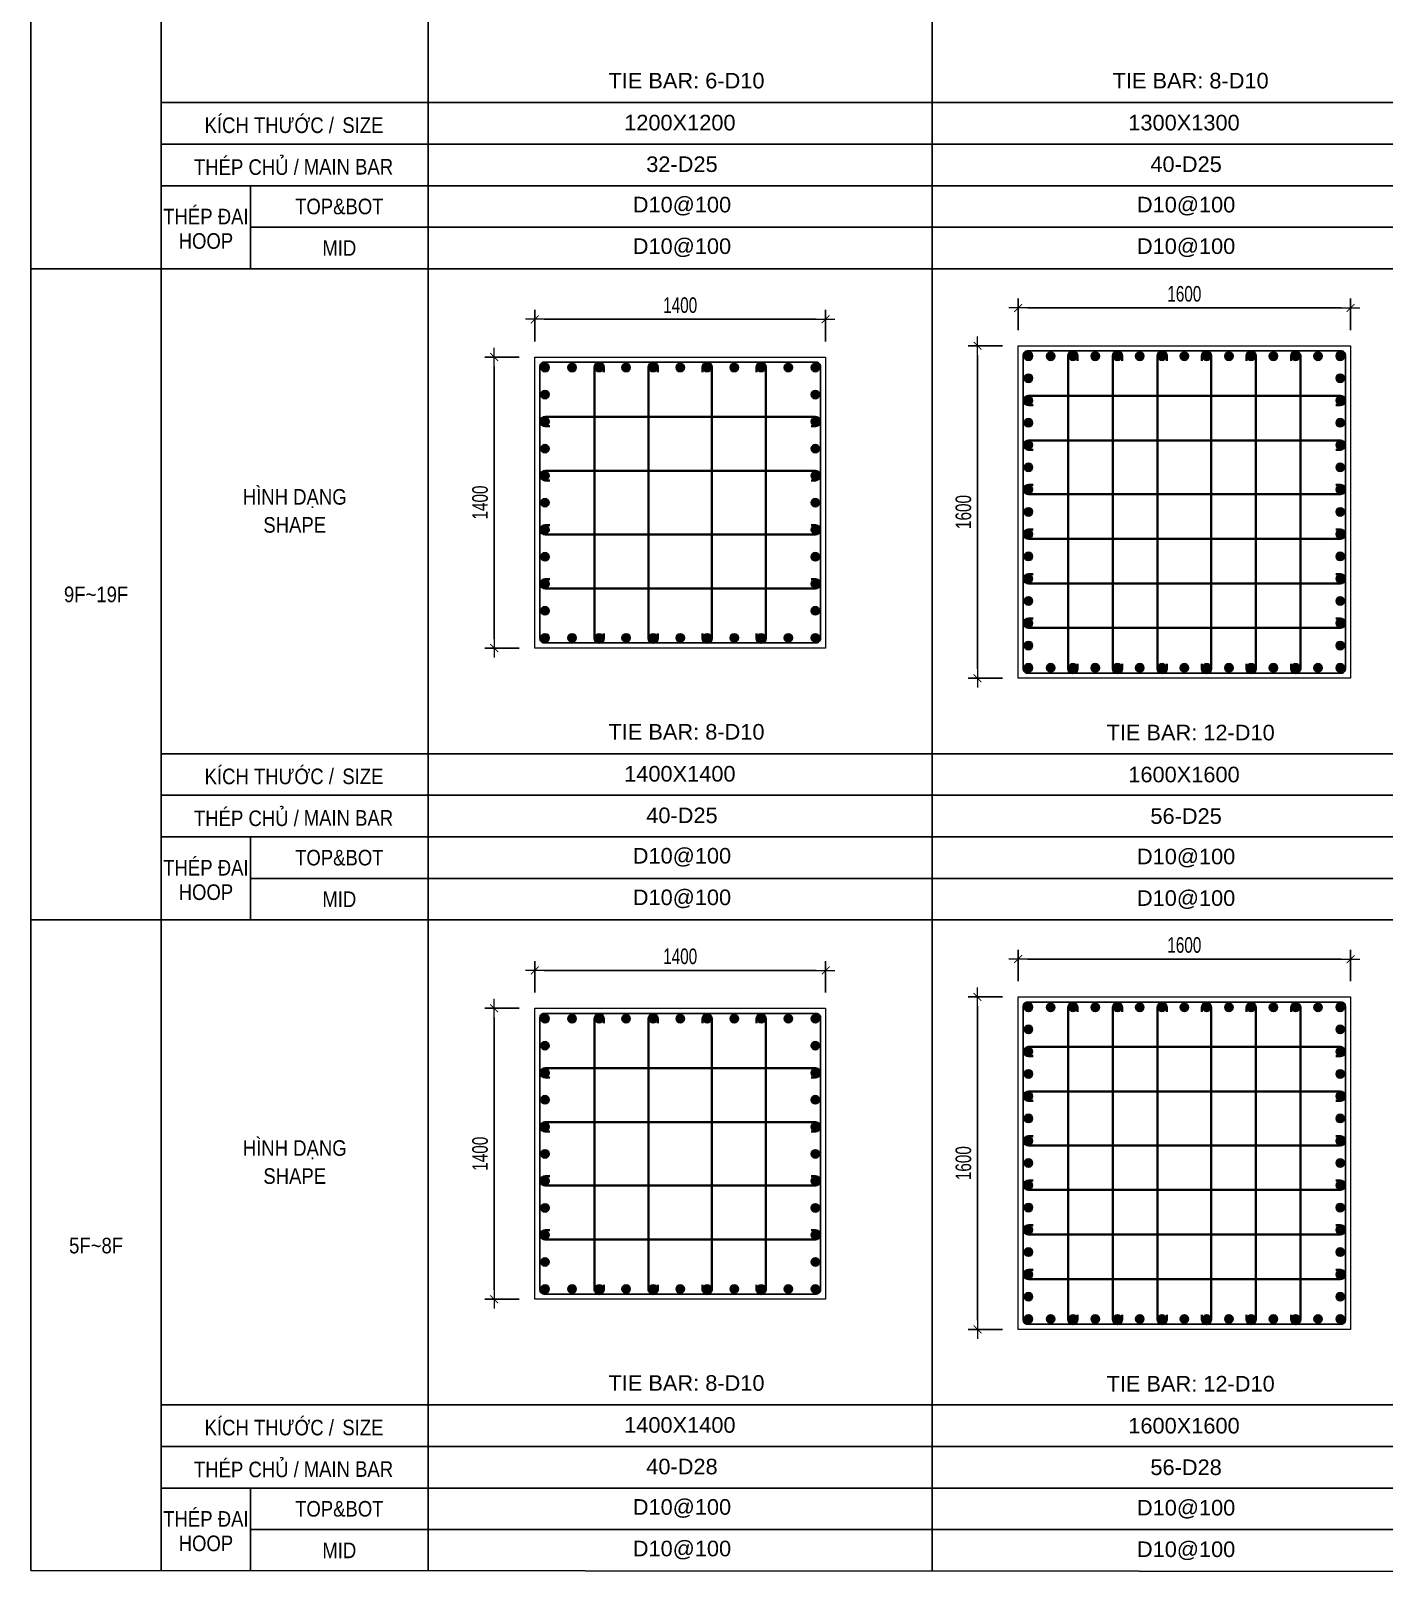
# Model space of a CAD drawing. Header units: millimetres. Extents: x 49323 to 406889, y -6102 to 181761.
# Drawn here: x 303919 to 310432, y 86291 to 93711 of the extents above; entities that cross this region are included whole.
import ezdxf
from ezdxf.enums import TextEntityAlignment as Align

# ---------------------------------------------------------------- set-up
doc = ezdxf.new("R2010")
doc.units = ezdxf.units.MM
doc.linetypes.add('CENTER2', pattern=[1.125, 0.75, -0.125, 0.125, -0.125])
doc.layers.get('Defpoints').update_dxf_attribs({"color": 151, "lineweight": 9})
for name, color, linetype in [('2', 2, 'Continuous'), ('A-ANNO-LEAD', 4, 'Continuous'), ('CEN', 1, 'CENTER2'), ('STL', 3, 'Continuous'), ('TIT1', 3, 'Continuous')]:
    doc.layers.add(name, color=color, linetype=linetype)
for name, color, linetype, lineweight in [('NDC_S_CONTINUOUS', 3, 'Continuous', 20), ('NDC_S_DIM', 1, 'Continuous', 15), ('NDC_S_STIRRUP', 4, 'Continuous', 40), ('NDC_S_VN TEXT', 7, 'Continuous', 20)]:
    doc.layers.add(name, color=color, linetype=linetype, lineweight=lineweight)
doc.styles.add('NDC_ARIAL', font='arial.ttf', dxfattribs={"width": 0.85})
doc.styles.add('NDC_DIM', font='', dxfattribs={"width": 0.75})
doc.styles.get('NDC_DIM').set_extended_font_data('Dotum')
doc.dimstyles.new('NDC_dim_30', dxfattribs={"dimscale": 30, "dimtxt": 2.5, "dimasz": 1.5, "dimexe": 1.5, "dimexo": 2.5, "dimgap": 1, "dimtad": 1, "dimdec": 0, "dimzin": 0, "dimdsep": 46, "dimtxsty": 'NDC_DIM', "dimblk": 'DIMMARK', "dimcen": 0.09, "dimdle": 1.2, "dimclrd": 1, "dimclre": 1, "dimclrt": 3, "dimadec": 0, "dimazin": 0, "dimtfac": 1, "dimtdec": 0, "dimtix": 1, "dimtofl": 0, "dimtmove": 0, "dimatfit": 3, "dimfxl": 8, "dimfxlon": 1, "dimtolj": 1, "dimtzin": 0, "dimarcsym": 0})

# ---------------------------------------------------------------- blocks, each defined once
blk = doc.blocks.new('DIMMARK')
at = {"layer": 'NDC_S_DIM', "color": 1}
blk.add_line((-1.5, 0), (1, 0), dxfattribs=at)
at = {"layer": 'NDC_S_DIM', "color": 2, "const_width": 0.1}
blk.add_lwpolyline([(-0.42, -0.42), (0.42, 0.42)], dxfattribs=at)
blk = doc.blocks.new('*D696')
at = {"layer": 'Defpoints', "color": 0, "ltscale": 40, "transparency": 16777216}
for p in [(307744, 89190.9), (306344, 89009.3), (307744, 89009.3)]:
    blk.add_point(p, dxfattribs=at)
at = {"layer": 'NDC_S_DIM', "color": 1, "lineweight": -2, "ltscale": 40, "transparency": 16777216}
for p, q in [((306344, 89084.3), (306344, 89235.9)), ((306389, 89190.9), (307699, 89190.9)), ((307744, 89084.3), (307744, 89235.9))]:
    blk.add_line(p, q, dxfattribs=at)
at = {"layer": 'NDC_S_DIM', "color": 1, "lineweight": -2, "ltscale": 40, "transparency": 16777216, "xscale": 45, "yscale": 45, "zscale": 45, "rotation": 180}
blk.add_blockref('DIMMARK', (306344, 89190.9), dxfattribs=at)
at = {"layer": 'NDC_S_DIM', "color": 1, "lineweight": -2, "ltscale": 40, "transparency": 16777216, "xscale": 45, "yscale": 45, "zscale": 45}
blk.add_blockref('DIMMARK', (307744, 89190.9), dxfattribs=at)
at = {"layer": 'NDC_S_DIM', "color": 3, "ltscale": 40, "transparency": 16777216, "insert": (307044, 89258.5), "char_height": 75, "attachment_point": 5, "style": 'NDC_DIM'}
blk.add_mtext('\\A1;1400', dxfattribs=at)
blk = doc.blocks.new('*D697')
at = {"layer": 'Defpoints', "color": 0, "ltscale": 40, "transparency": 16777216}
for p in [(306344, 89009.3), (306148.6, 87609.3), (306344, 87609.3)]:
    blk.add_point(p, dxfattribs=at)
at = {"layer": 'NDC_S_DIM', "color": 1, "lineweight": -2, "ltscale": 40, "transparency": 16777216}
for p, q in [((306269, 89009.3), (306103.6, 89009.3)), ((306148.6, 88964.3), (306148.6, 87654.3)), ((306269, 87609.3), (306103.6, 87609.3))]:
    blk.add_line(p, q, dxfattribs=at)
at = {"layer": 'NDC_S_DIM', "color": 1, "lineweight": -2, "ltscale": 40, "transparency": 16777216, "xscale": 45, "yscale": 45, "zscale": 45}
for p, rotation in [((306148.6, 89009.3), 90), ((306148.6, 87609.3), 270)]:
    blk.add_blockref('DIMMARK', p, dxfattribs=dict(at, rotation=rotation))
at = {"layer": 'NDC_S_DIM', "color": 3, "ltscale": 40, "transparency": 16777216, "insert": (306081.1, 88309.3), "char_height": 75, "attachment_point": 5, "rotation": 90, "style": 'NDC_DIM'}
blk.add_mtext('\\A1;1400', dxfattribs=at)
blk = doc.blocks.new('8')
at = {"layer": '2'}
blk.add_hatch(color=256, dxfattribs=at).paths.add_polyline_path([(20, 0, 0.386127), (1.9, 19.9), (-1.9, 19.9, 0.386127), (-20, 0, 1)])
blk.add_circle((0, 0), 20, dxfattribs=at)
blk = doc.blocks.new('5')
at = {"layer": 'CEN', "rotation": 180}
blk.add_blockref('8', (0, 0), dxfattribs=at)
blk = doc.blocks.new('*U692')
at = {"layer": 'STL', "xscale": -1, "rotation": 270}
blk.add_blockref('5', (0, 0), dxfattribs=at)
blk = doc.blocks.new('*U693')
at = {"layer": 'NDC_S_DIM', "color": 0, "linetype": 'ByBlock', "lineweight": -2, "transparency": 16777216}
for p in [(306343.8, 79984.3), (306473.8, 79984.3), (306603.8, 79984.3), (306733.9, 79984.3), (306863.9, 79984.3), (306994, 79984.3), (307124, 79984.3), (307254.1, 79984.3), (307384.1, 79984.3), (307514.2, 79984.3), (307644.2, 79984.3)]:
    blk.add_blockref('*U692', p, dxfattribs=at)
blk = doc.blocks.new('*U694')
at = {"layer": 'STL', "xscale": -1, "rotation": 270}
blk.add_blockref('5', (0, 0), dxfattribs=at)
blk = doc.blocks.new('*U695')
at = {"layer": 'NDC_S_DIM', "color": 0, "linetype": 'ByBlock', "lineweight": -2, "transparency": 16777216}
for p in [(306343.8, 79984.3), (306473.8, 79984.3), (306603.8, 79984.3), (306733.9, 79984.3), (306863.9, 79984.3), (306994, 79984.3), (307124, 79984.3), (307254.1, 79984.3), (307384.1, 79984.3), (307514.2, 79984.3), (307644.2, 79984.3)]:
    blk.add_blockref('*U694', p, dxfattribs=at)
blk = doc.blocks.new('*U688')
at = {"layer": 'STL', "xscale": -1, "rotation": 270}
blk.add_blockref('5', (0, 0), dxfattribs=at)
blk = doc.blocks.new('*U689')
at = {"layer": 'NDC_S_DIM', "color": 0, "linetype": 'ByBlock', "lineweight": -2, "transparency": 16777216}
for p in [(306343.8, 79984.3), (306473.8, 79984.3), (306603.8, 79984.3), (306733.9, 79984.3), (306863.9, 79984.3), (306994, 79984.3), (307124, 79984.3), (307254.1, 79984.3), (307384.1, 79984.3), (307514.2, 79984.3), (307644.2, 79984.3)]:
    blk.add_blockref('*U688', p, dxfattribs=at)
blk = doc.blocks.new('*U690')
at = {"layer": 'STL', "xscale": -1, "rotation": 270}
blk.add_blockref('5', (0, 0), dxfattribs=at)
blk = doc.blocks.new('*U691')
at = {"layer": 'NDC_S_DIM', "color": 0, "linetype": 'ByBlock', "lineweight": -2, "transparency": 16777216}
for p in [(306343.8, 79984.3), (306473.8, 79984.3), (306603.8, 79984.3), (306733.9, 79984.3), (306863.9, 79984.3), (306994, 79984.3), (307124, 79984.3), (307254.1, 79984.3), (307384.1, 79984.3), (307514.2, 79984.3), (307644.2, 79984.3)]:
    blk.add_blockref('*U690', p, dxfattribs=at)
blk = doc.blocks.new('*D706')
at = {"layer": 'Defpoints', "color": 0, "ltscale": 40, "transparency": 16777216}
for p in [(307744, 92323.6), (306344, 92142), (307744, 92142)]:
    blk.add_point(p, dxfattribs=at)
at = {"layer": 'NDC_S_DIM', "color": 1, "lineweight": -2, "ltscale": 40, "transparency": 16777216}
for p, q in [((306344, 92217), (306344, 92368.6)), ((306389, 92323.6), (307699, 92323.6)), ((307744, 92217), (307744, 92368.6))]:
    blk.add_line(p, q, dxfattribs=at)
at = {"layer": 'NDC_S_DIM', "color": 1, "lineweight": -2, "ltscale": 40, "transparency": 16777216, "xscale": 45, "yscale": 45, "zscale": 45, "rotation": 180}
blk.add_blockref('DIMMARK', (306344, 92323.6), dxfattribs=at)
at = {"layer": 'NDC_S_DIM', "color": 1, "lineweight": -2, "ltscale": 40, "transparency": 16777216, "xscale": 45, "yscale": 45, "zscale": 45}
blk.add_blockref('DIMMARK', (307744, 92323.6), dxfattribs=at)
at = {"layer": 'NDC_S_DIM', "color": 3, "ltscale": 40, "transparency": 16777216, "insert": (307044, 92391.2), "char_height": 75, "attachment_point": 5, "style": 'NDC_DIM'}
blk.add_mtext('\\A1;1400', dxfattribs=at)
blk = doc.blocks.new('*D707')
at = {"layer": 'Defpoints', "color": 0, "ltscale": 40, "transparency": 16777216}
for p in [(306344, 92142), (306148.6, 90742), (306344, 90742)]:
    blk.add_point(p, dxfattribs=at)
at = {"layer": 'NDC_S_DIM', "color": 1, "lineweight": -2, "ltscale": 40, "transparency": 16777216}
for p, q in [((306269, 92142), (306103.6, 92142)), ((306148.6, 92097), (306148.6, 90787)), ((306269, 90742), (306103.6, 90742))]:
    blk.add_line(p, q, dxfattribs=at)
at = {"layer": 'NDC_S_DIM', "color": 1, "lineweight": -2, "ltscale": 40, "transparency": 16777216, "xscale": 45, "yscale": 45, "zscale": 45}
for p, rotation in [((306148.6, 92142), 90), ((306148.6, 90742), 270)]:
    blk.add_blockref('DIMMARK', p, dxfattribs=dict(at, rotation=rotation))
at = {"layer": 'NDC_S_DIM', "color": 3, "ltscale": 40, "transparency": 16777216, "insert": (306081.1, 91442), "char_height": 75, "attachment_point": 5, "rotation": 90, "style": 'NDC_DIM'}
blk.add_mtext('\\A1;1400', dxfattribs=at)
blk = doc.blocks.new('*U702')
at = {"layer": 'STL', "xscale": -1, "rotation": 270}
blk.add_blockref('5', (0, 0), dxfattribs=at)
blk = doc.blocks.new('*U703')
at = {"layer": 'NDC_S_DIM', "color": 0, "linetype": 'ByBlock', "lineweight": -2, "transparency": 16777216}
for p in [(306343.8, 79984.3), (306473.8, 79984.3), (306603.8, 79984.3), (306733.9, 79984.3), (306863.9, 79984.3), (306994, 79984.3), (307124, 79984.3), (307254.1, 79984.3), (307384.1, 79984.3), (307514.2, 79984.3), (307644.2, 79984.3)]:
    blk.add_blockref('*U702', p, dxfattribs=at)
blk = doc.blocks.new('*U704')
at = {"layer": 'STL', "xscale": -1, "rotation": 270}
blk.add_blockref('5', (0, 0), dxfattribs=at)
blk = doc.blocks.new('*U705')
at = {"layer": 'NDC_S_DIM', "color": 0, "linetype": 'ByBlock', "lineweight": -2, "transparency": 16777216}
for p in [(306343.8, 79984.3), (306473.8, 79984.3), (306603.8, 79984.3), (306733.9, 79984.3), (306863.9, 79984.3), (306994, 79984.3), (307124, 79984.3), (307254.1, 79984.3), (307384.1, 79984.3), (307514.2, 79984.3), (307644.2, 79984.3)]:
    blk.add_blockref('*U704', p, dxfattribs=at)
blk = doc.blocks.new('*U698')
at = {"layer": 'STL', "xscale": -1, "rotation": 270}
blk.add_blockref('5', (0, 0), dxfattribs=at)
blk = doc.blocks.new('*U699')
at = {"layer": 'NDC_S_DIM', "color": 0, "linetype": 'ByBlock', "lineweight": -2, "transparency": 16777216}
for p in [(306343.8, 79984.3), (306473.8, 79984.3), (306603.8, 79984.3), (306733.9, 79984.3), (306863.9, 79984.3), (306994, 79984.3), (307124, 79984.3), (307254.1, 79984.3), (307384.1, 79984.3), (307514.2, 79984.3), (307644.2, 79984.3)]:
    blk.add_blockref('*U698', p, dxfattribs=at)
blk = doc.blocks.new('*U700')
at = {"layer": 'STL', "xscale": -1, "rotation": 270}
blk.add_blockref('5', (0, 0), dxfattribs=at)
blk = doc.blocks.new('*U701')
at = {"layer": 'NDC_S_DIM', "color": 0, "linetype": 'ByBlock', "lineweight": -2, "transparency": 16777216}
for p in [(306343.8, 79984.3), (306473.8, 79984.3), (306603.8, 79984.3), (306733.9, 79984.3), (306863.9, 79984.3), (306994, 79984.3), (307124, 79984.3), (307254.1, 79984.3), (307384.1, 79984.3), (307514.2, 79984.3), (307644.2, 79984.3)]:
    blk.add_blockref('*U700', p, dxfattribs=at)
blk = doc.blocks.new('*D784')
at = {"layer": 'Defpoints', "color": 0, "ltscale": 40, "transparency": 16777216}
for p in [(310270.1, 89245.3), (308670.1, 89063.7), (310270.1, 89063.7)]:
    blk.add_point(p, dxfattribs=at)
at = {"layer": 'NDC_S_DIM', "color": 1, "lineweight": -2, "ltscale": 40, "transparency": 16777216}
for p, q in [((308670.1, 89138.7), (308670.1, 89290.3)), ((310270.1, 89138.7), (310270.1, 89290.3)), ((308715.1, 89245.3), (310225.1, 89245.3))]:
    blk.add_line(p, q, dxfattribs=at)
at = {"layer": 'NDC_S_DIM', "color": 1, "lineweight": -2, "ltscale": 40, "transparency": 16777216, "xscale": 45, "yscale": 45, "zscale": 45, "rotation": 180}
blk.add_blockref('DIMMARK', (308670.1, 89245.3), dxfattribs=at)
at = {"layer": 'NDC_S_DIM', "color": 1, "lineweight": -2, "ltscale": 40, "transparency": 16777216, "xscale": 45, "yscale": 45, "zscale": 45}
blk.add_blockref('DIMMARK', (310270.1, 89245.3), dxfattribs=at)
at = {"layer": 'NDC_S_DIM', "color": 3, "ltscale": 40, "transparency": 16777216, "insert": (309470.1, 89312.9), "char_height": 75, "attachment_point": 5, "style": 'NDC_DIM'}
blk.add_mtext('\\A1;1600', dxfattribs=at)
blk = doc.blocks.new('*D785')
at = {"layer": 'Defpoints', "color": 0, "ltscale": 40, "transparency": 16777216}
for p in [(308670.1, 89063.7), (308474.7, 87463.7), (308670.1, 87463.7)]:
    blk.add_point(p, dxfattribs=at)
at = {"layer": 'NDC_S_DIM', "color": 1, "lineweight": -2, "ltscale": 40, "transparency": 16777216}
for p, q in [((308595.1, 89063.7), (308429.7, 89063.7)), ((308474.7, 89018.7), (308474.7, 87508.7)), ((308595.1, 87463.7), (308429.7, 87463.7))]:
    blk.add_line(p, q, dxfattribs=at)
at = {"layer": 'NDC_S_DIM', "color": 1, "lineweight": -2, "ltscale": 40, "transparency": 16777216, "xscale": 45, "yscale": 45, "zscale": 45}
for p, rotation in [((308474.7, 89063.7), 90), ((308474.7, 87463.7), 270)]:
    blk.add_blockref('DIMMARK', p, dxfattribs=dict(at, rotation=rotation))
at = {"layer": 'NDC_S_DIM', "color": 3, "ltscale": 40, "transparency": 16777216, "insert": (308407.2, 88263.7), "char_height": 75, "attachment_point": 5, "rotation": 90, "style": 'NDC_DIM'}
blk.add_mtext('\\A1;1600', dxfattribs=at)
blk = doc.blocks.new('*U780')
at = {"layer": 'STL', "xscale": -1, "rotation": 270}
blk.add_blockref('5', (0, 0), dxfattribs=at)
blk = doc.blocks.new('*U781')
at = {"layer": 'NDC_S_DIM', "color": 0, "linetype": 'ByBlock', "lineweight": -2, "transparency": 16777216}
for p in [(308769.8, 80184.3), (308877, 80184.3), (308984.2, 80184.3), (309091.4, 80184.3), (309198.6, 80184.3), (309305.7, 80184.3), (309412.9, 80184.3), (309520.1, 80184.3), (309627.3, 80184.3), (309734.4, 80184.3), (309841.6, 80184.3), (309948.8, 80184.3), (310056, 80184.3), (310163.1, 80184.3), (310270.3, 80184.3)]:
    blk.add_blockref('*U780', p, dxfattribs=at)
blk = doc.blocks.new('*U782')
at = {"layer": 'STL', "xscale": -1, "rotation": 270}
blk.add_blockref('5', (0, 0), dxfattribs=at)
blk = doc.blocks.new('*U783')
at = {"layer": 'NDC_S_DIM', "color": 0, "linetype": 'ByBlock', "lineweight": -2, "transparency": 16777216}
for p in [(308769.8, 80184.3), (308877, 80184.3), (308984.2, 80184.3), (309091.4, 80184.3), (309198.6, 80184.3), (309305.7, 80184.3), (309412.9, 80184.3), (309520.1, 80184.3), (309627.3, 80184.3), (309734.4, 80184.3), (309841.6, 80184.3), (309948.8, 80184.3), (310056, 80184.3), (310163.1, 80184.3), (310270.3, 80184.3)]:
    blk.add_blockref('*U782', p, dxfattribs=at)
blk = doc.blocks.new('*U776')
at = {"layer": 'STL', "xscale": -1, "rotation": 270}
blk.add_blockref('5', (0, 0), dxfattribs=at)
blk = doc.blocks.new('*U777')
at = {"layer": 'NDC_S_DIM', "color": 0, "linetype": 'ByBlock', "lineweight": -2, "transparency": 16777216}
for p in [(308769.8, 80184.3), (308877, 80184.3), (308984.2, 80184.3), (309091.4, 80184.3), (309198.6, 80184.3), (309305.7, 80184.3), (309412.9, 80184.3), (309520.1, 80184.3), (309627.3, 80184.3), (309734.4, 80184.3), (309841.6, 80184.3), (309948.8, 80184.3), (310056, 80184.3), (310163.1, 80184.3), (310270.3, 80184.3)]:
    blk.add_blockref('*U776', p, dxfattribs=at)
blk = doc.blocks.new('*U778')
at = {"layer": 'STL', "xscale": -1, "rotation": 270}
blk.add_blockref('5', (0, 0), dxfattribs=at)
blk = doc.blocks.new('*U779')
at = {"layer": 'NDC_S_DIM', "color": 0, "linetype": 'ByBlock', "lineweight": -2, "transparency": 16777216}
for p in [(308769.8, 80184.3), (308877, 80184.3), (308984.2, 80184.3), (309091.4, 80184.3), (309198.6, 80184.3), (309305.7, 80184.3), (309412.9, 80184.3), (309520.1, 80184.3), (309627.3, 80184.3), (309734.4, 80184.3), (309841.6, 80184.3), (309948.8, 80184.3), (310056, 80184.3), (310163.1, 80184.3), (310270.3, 80184.3)]:
    blk.add_blockref('*U778', p, dxfattribs=at)
blk = doc.blocks.new('*D794')
at = {"layer": 'Defpoints', "color": 0, "ltscale": 40, "transparency": 16777216}
for p in [(310270.1, 92378), (308670.1, 92196.4), (310270.1, 92196.4)]:
    blk.add_point(p, dxfattribs=at)
at = {"layer": 'NDC_S_DIM', "color": 1, "lineweight": -2, "ltscale": 40, "transparency": 16777216}
for p, q in [((308670.1, 92271.4), (308670.1, 92423)), ((308715.1, 92378), (310225.1, 92378)), ((310270.1, 92271.4), (310270.1, 92423))]:
    blk.add_line(p, q, dxfattribs=at)
at = {"layer": 'NDC_S_DIM', "color": 1, "lineweight": -2, "ltscale": 40, "transparency": 16777216, "xscale": 45, "yscale": 45, "zscale": 45, "rotation": 180}
blk.add_blockref('DIMMARK', (308670.1, 92378), dxfattribs=at)
at = {"layer": 'NDC_S_DIM', "color": 1, "lineweight": -2, "ltscale": 40, "transparency": 16777216, "xscale": 45, "yscale": 45, "zscale": 45}
blk.add_blockref('DIMMARK', (310270.1, 92378), dxfattribs=at)
at = {"layer": 'NDC_S_DIM', "color": 3, "ltscale": 40, "transparency": 16777216, "insert": (309470.1, 92445.6), "char_height": 75, "attachment_point": 5, "style": 'NDC_DIM'}
blk.add_mtext('\\A1;1600', dxfattribs=at)
blk = doc.blocks.new('*D795')
at = {"layer": 'Defpoints', "color": 0, "ltscale": 40, "transparency": 16777216}
for p in [(308670.1, 92196.4), (308474.7, 90596.4), (308670.1, 90596.4)]:
    blk.add_point(p, dxfattribs=at)
at = {"layer": 'NDC_S_DIM', "color": 1, "lineweight": -2, "ltscale": 40, "transparency": 16777216}
for p, q in [((308595.1, 92196.4), (308429.7, 92196.4)), ((308474.7, 92151.4), (308474.7, 90641.4)), ((308595.1, 90596.4), (308429.7, 90596.4))]:
    blk.add_line(p, q, dxfattribs=at)
at = {"layer": 'NDC_S_DIM', "color": 1, "lineweight": -2, "ltscale": 40, "transparency": 16777216, "xscale": 45, "yscale": 45, "zscale": 45}
for p, rotation in [((308474.7, 92196.4), 90), ((308474.7, 90596.4), 270)]:
    blk.add_blockref('DIMMARK', p, dxfattribs=dict(at, rotation=rotation))
at = {"layer": 'NDC_S_DIM', "color": 3, "ltscale": 40, "transparency": 16777216, "insert": (308407.2, 91396.4), "char_height": 75, "attachment_point": 5, "rotation": 90, "style": 'NDC_DIM'}
blk.add_mtext('\\A1;1600', dxfattribs=at)
blk = doc.blocks.new('*U790')
at = {"layer": 'STL', "xscale": -1, "rotation": 270}
blk.add_blockref('5', (0, 0), dxfattribs=at)
blk = doc.blocks.new('*U791')
at = {"layer": 'NDC_S_DIM', "color": 0, "linetype": 'ByBlock', "lineweight": -2, "transparency": 16777216}
for p in [(308769.8, 80184.3), (308877, 80184.3), (308984.2, 80184.3), (309091.4, 80184.3), (309198.6, 80184.3), (309305.7, 80184.3), (309412.9, 80184.3), (309520.1, 80184.3), (309627.3, 80184.3), (309734.4, 80184.3), (309841.6, 80184.3), (309948.8, 80184.3), (310056, 80184.3), (310163.1, 80184.3), (310270.3, 80184.3)]:
    blk.add_blockref('*U790', p, dxfattribs=at)
blk = doc.blocks.new('*U792')
at = {"layer": 'STL', "xscale": -1, "rotation": 270}
blk.add_blockref('5', (0, 0), dxfattribs=at)
blk = doc.blocks.new('*U793')
at = {"layer": 'NDC_S_DIM', "color": 0, "linetype": 'ByBlock', "lineweight": -2, "transparency": 16777216}
for p in [(308769.8, 80184.3), (308877, 80184.3), (308984.2, 80184.3), (309091.4, 80184.3), (309198.6, 80184.3), (309305.7, 80184.3), (309412.9, 80184.3), (309520.1, 80184.3), (309627.3, 80184.3), (309734.4, 80184.3), (309841.6, 80184.3), (309948.8, 80184.3), (310056, 80184.3), (310163.1, 80184.3), (310270.3, 80184.3)]:
    blk.add_blockref('*U792', p, dxfattribs=at)
blk = doc.blocks.new('*U786')
at = {"layer": 'STL', "xscale": -1, "rotation": 270}
blk.add_blockref('5', (0, 0), dxfattribs=at)
blk = doc.blocks.new('*U787')
at = {"layer": 'NDC_S_DIM', "color": 0, "linetype": 'ByBlock', "lineweight": -2, "transparency": 16777216}
for p in [(308769.8, 80184.3), (308877, 80184.3), (308984.2, 80184.3), (309091.4, 80184.3), (309198.6, 80184.3), (309305.7, 80184.3), (309412.9, 80184.3), (309520.1, 80184.3), (309627.3, 80184.3), (309734.4, 80184.3), (309841.6, 80184.3), (309948.8, 80184.3), (310056, 80184.3), (310163.1, 80184.3), (310270.3, 80184.3)]:
    blk.add_blockref('*U786', p, dxfattribs=at)
blk = doc.blocks.new('*U788')
at = {"layer": 'STL', "xscale": -1, "rotation": 270}
blk.add_blockref('5', (0, 0), dxfattribs=at)
blk = doc.blocks.new('*U789')
at = {"layer": 'NDC_S_DIM', "color": 0, "linetype": 'ByBlock', "lineweight": -2, "transparency": 16777216}
for p in [(308769.8, 80184.3), (308877, 80184.3), (308984.2, 80184.3), (309091.4, 80184.3), (309198.6, 80184.3), (309305.7, 80184.3), (309412.9, 80184.3), (309520.1, 80184.3), (309627.3, 80184.3), (309734.4, 80184.3), (309841.6, 80184.3), (309948.8, 80184.3), (310056, 80184.3), (310163.1, 80184.3), (310270.3, 80184.3)]:
    blk.add_blockref('*U788', p, dxfattribs=at)

msp = doc.modelspace()

# ---------------------------------------------------------------- linework, layer by layer
at = {"layer": 'A-ANNO-LEAD'}
msp.add_lwpolyline([(303919.1, 86304.5), (325254.1, 86291.4), (325254.1, 102911.4), (303919.1, 102924.5)], close=True, dxfattribs=at)
at = {"layer": 'NDC_S_CONTINUOUS', "ltscale": 70}
for points in [[(310270.1, 92196.4), (310270.1, 90596.4), (308670.1, 90596.4), (308670.1, 92196.4), (310270.1, 92196.4)], [(307744, 92142), (307744, 90742), (306344, 90742), (306344, 92142), (307744, 92142)], [(310270.1, 89063.7), (310270.1, 87463.7), (308670.1, 87463.7), (308670.1, 89063.7), (310270.1, 89063.7)], [(307744, 89009.3), (307744, 87609.3), (306344, 87609.3), (306344, 89009.3), (307744, 89009.3)]]:
    msp.add_lwpolyline(points, dxfattribs=at)
at = {"layer": 'NDC_S_STIRRUP', "lineweight": -2, "ltscale": 1000}
for points in [[(310245.1, 92151.4), (310245.1, 90641.4, -0.414214), (310225.1, 90621.4), (308715.1, 90621.4, -0.414214), (308695.1, 90641.4), (308695.1, 92151.4, -0.414214), (308715.1, 92171.4), (310225.1, 92171.4, -0.414214)], [(307719, 92097), (307719, 90787, -0.414214), (307699, 90767), (306389, 90767, -0.414214), (306369, 90787), (306369, 92097, -0.414214), (306389, 92117), (307699, 92117, -0.414214)], [(310245.1, 89018.7), (310245.1, 87508.7, -0.414214), (310225.1, 87488.7), (308715.1, 87488.7, -0.414214), (308695.1, 87508.7), (308695.1, 89018.7, -0.414214), (308715.1, 89038.7), (310225.1, 89038.7, -0.414214)], [(307719, 88964.3), (307719, 87654.3, -0.414214), (307699, 87634.3), (306389, 87634.3, -0.414214), (306369, 87654.3), (306369, 88964.3, -0.414214), (306389, 88984.3), (307699, 88984.3, -0.414214)]]:
    msp.add_lwpolyline(points, format="xyb", close=True, dxfattribs=at)
at = {"layer": 'NDC_S_STIRRUP'}
for points in [[(308956.7, 90666.1), (308956.7, 90643.9, -1), (308911.7, 90643.9), (308911.7, 92145.9, -1), (308956.7, 92145.9), (308956.7, 92123.8)], [(309171.1, 90666.1), (309171.1, 90643.9, -1), (309126, 90643.9), (309126, 92145.9, -1), (309171.1, 92145.9), (309171.1, 92123.8)], [(309385.4, 90666.1), (309385.4, 90643.9, -1), (309340.4, 90643.9), (309340.4, 92145.9, -1), (309385.4, 92145.9), (309385.4, 92123.8)], [(309554.7, 90666.1), (309554.7, 90643.9, 1), (309599.8, 90643.9), (309599.8, 92145.9, 1), (309554.7, 92145.9), (309554.7, 92123.8)], [(309769.1, 90666.1), (309769.1, 90643.9, 1), (309814.1, 90643.9), (309814.1, 92145.9, 1), (309769.1, 92145.9), (309769.1, 92123.8)], [(309983.5, 90666.1), (309983.5, 90643.9, 1), (310028.5, 90643.9), (310028.5, 92145.9, 1), (309983.5, 92145.9), (309983.5, 92123.8)], [(306676.4, 90811.7), (306676.4, 90789.5, -1), (306631.3, 90789.5), (306631.3, 92091.5, -1), (306676.4, 92091.5), (306676.4, 92069.4)], [(306936.4, 90811.7), (306936.4, 90789.5, -1), (306891.4, 90789.5), (306891.4, 92091.5, -1), (306936.4, 92091.5), (306936.4, 92069.4)], [(307151.5, 90811.7), (307151.5, 90789.5, 1), (307196.5, 90789.5), (307196.5, 92091.5, 1), (307151.5, 92091.5), (307151.5, 92069.4)], [(307411.6, 90811.7), (307411.6, 90789.5, 1), (307456.6, 90789.5), (307456.6, 92091.5, 1), (307411.6, 92091.5), (307411.6, 92069.4)], [(308742, 91910.5), (308719.8, 91910.5, -1), (308719.8, 91955.5), (310221.9, 91955.5, -1), (310221.9, 91910.5), (310199.8, 91910.5)], [(306415.9, 91808.9), (306393.8, 91808.9, -1), (306393.8, 91853.9), (307695.8, 91853.9, -1), (307695.8, 91808.9), (307673.7, 91808.9)], [(308742, 91696.2), (308719.8, 91696.2, -1), (308719.8, 91741.2), (310221.9, 91741.2, -1), (310221.9, 91696.2), (310199.8, 91696.2)], [(306415.9, 91548.8), (306393.8, 91548.8, -1), (306393.8, 91593.9), (307695.8, 91593.9, -1), (307695.8, 91548.8), (307673.7, 91548.8)], [(308742, 91526.8), (308719.8, 91526.8, 1), (308719.8, 91481.8), (310221.9, 91481.8, 1), (310221.9, 91526.8), (310199.8, 91526.8)], [(306415.9, 91333.8), (306393.8, 91333.8, 1), (306393.8, 91288.7), (307695.8, 91288.7, 1), (307695.8, 91333.8), (307673.7, 91333.8)], [(308742, 91312.5), (308719.8, 91312.5, 1), (308719.8, 91267.5), (310221.9, 91267.5, 1), (310221.9, 91312.5), (310199.8, 91312.5)], [(306415.9, 91073.7), (306393.8, 91073.7, 1), (306393.8, 91028.6), (307695.8, 91028.6, 1), (307695.8, 91073.7), (307673.7, 91073.7)], [(308742, 91098.1), (308719.8, 91098.1, 1), (308719.8, 91053.1), (310221.9, 91053.1, 1), (310221.9, 91098.1), (310199.8, 91098.1)], [(308742, 90883.8), (308719.8, 90883.8, 1), (308719.8, 90838.8), (310221.9, 90838.8, 1), (310221.9, 90883.8), (310199.8, 90883.8)], [(306676.4, 87679), (306676.4, 87656.8, -1), (306631.3, 87656.8), (306631.3, 88958.8, -1), (306676.4, 88958.8), (306676.4, 88936.7)], [(306936.4, 87679), (306936.4, 87656.8, -1), (306891.4, 87656.8), (306891.4, 88958.8, -1), (306936.4, 88958.8), (306936.4, 88936.7)], [(307151.5, 87679), (307151.5, 87656.8, 1), (307196.5, 87656.8), (307196.5, 88958.8, 1), (307151.5, 88958.8), (307151.5, 88936.7)], [(307411.6, 87679), (307411.6, 87656.8, 1), (307456.6, 87656.8), (307456.6, 88958.8, 1), (307411.6, 88958.8), (307411.6, 88936.7)], [(308956.7, 87533.4), (308956.7, 87511.2, -1), (308911.7, 87511.2), (308911.7, 89013.2, -1), (308956.7, 89013.2), (308956.7, 88991.1)], [(309171.1, 87533.4), (309171.1, 87511.2, -1), (309126, 87511.2), (309126, 89013.2, -1), (309171.1, 89013.2), (309171.1, 88991.1)], [(309385.4, 87533.4), (309385.4, 87511.2, -1), (309340.4, 87511.2), (309340.4, 89013.2, -1), (309385.4, 89013.2), (309385.4, 88991.1)], [(309554.7, 87533.4), (309554.7, 87511.2, 1), (309599.8, 87511.2), (309599.8, 89013.2, 1), (309554.7, 89013.2), (309554.7, 88991.1)], [(309769.1, 87533.4), (309769.1, 87511.2, 1), (309814.1, 87511.2), (309814.1, 89013.2, 1), (309769.1, 89013.2), (309769.1, 88991.1)], [(309983.5, 87533.4), (309983.5, 87511.2, 1), (310028.5, 87511.2), (310028.5, 89013.2, 1), (309983.5, 89013.2), (309983.5, 88991.1)], [(308742, 88777.8), (308719.8, 88777.8, -1), (308719.8, 88822.8), (310221.9, 88822.8, -1), (310221.9, 88777.8), (310199.8, 88777.8)], [(306415.9, 88676.2), (306393.8, 88676.2, -1), (306393.8, 88721.2), (307695.8, 88721.2, -1), (307695.8, 88676.2), (307673.7, 88676.2)], [(308742, 88563.5), (308719.8, 88563.5, -1), (308719.8, 88608.5), (310221.9, 88608.5, -1), (310221.9, 88563.5), (310199.8, 88563.5)], [(306415.9, 88416.1), (306393.8, 88416.1, -1), (306393.8, 88461.2), (307695.8, 88461.2, -1), (307695.8, 88416.1), (307673.7, 88416.1)], [(308742, 88394.1), (308719.8, 88394.1, 1), (308719.8, 88349.1), (310221.9, 88349.1, 1), (310221.9, 88394.1), (310199.8, 88394.1)], [(306415.9, 88201.1), (306393.8, 88201.1, 1), (306393.8, 88156), (307695.8, 88156, 1), (307695.8, 88201.1), (307673.7, 88201.1)], [(308742, 88179.8), (308719.8, 88179.8, 1), (308719.8, 88134.8), (310221.9, 88134.8, 1), (310221.9, 88179.8), (310199.8, 88179.8)], [(306415.9, 87941), (306393.8, 87941, 1), (306393.8, 87895.9), (307695.8, 87895.9, 1), (307695.8, 87941), (307673.7, 87941)], [(308742, 87965.4), (308719.8, 87965.4, 1), (308719.8, 87920.4), (310221.9, 87920.4, 1), (310221.9, 87965.4), (310199.8, 87965.4)], [(308742, 87751.1), (308719.8, 87751.1, 1), (308719.8, 87706.1), (310221.9, 87706.1, 1), (310221.9, 87751.1), (310199.8, 87751.1)]]:
    msp.add_lwpolyline(points, format="xyb", dxfattribs=at)
at = {"layer": 'TIT1'}
for p, q in [((304547, 102204.5), (304547, 86304.5)), ((305830.9, 86304.5), (305830.9, 102204.5)), ((308257, 102204.5), (308257, 86304.5)), ((325254.1, 92566.4), (303919.1, 92566.4)), ((325254.1, 89433.7), (303919.1, 89433.7))]:
    msp.add_line(p, q, dxfattribs=at)
at = {"layer": 'TIT1', "color": 8}
for p, q in [((325254.1, 93366.4), (304547, 93366.4)), ((325254.1, 93166.4), (304547, 93166.4)), ((325254.1, 92966.4), (304547, 92966.4)), ((304976.2, 92566.4), (304976.2, 92966.4)), ((325254.1, 92766.4), (304976.2, 92766.4)), ((325254.1, 90233.7), (304547, 90233.7)), ((325254.1, 90033.7), (304547, 90033.7)), ((325254.1, 89833.7), (304547, 89833.7)), ((304976.2, 89433.7), (304976.2, 89833.7)), ((325254.1, 89633.7), (304976.2, 89633.7)), ((325254.1, 87101), (304547, 87101)), ((325254.1, 86901), (304547, 86901)), ((325254.1, 86701), (304547, 86701)), ((304976.2, 86301), (304976.2, 86701)), ((325254.1, 86501), (304976.2, 86501))]:
    msp.add_line(p, q, dxfattribs=at)

# ---------------------------------------------------------------- block references
at = {"layer": 'NDC_S_DIM', "xscale": -1}
for name, p, rotation in [('*U787', (228535.6, -218122.9), 270), ('*U789', (230036.1, -218122.9), 270), ('*U793', (-50, 170831.2), 180), ('*U777', (228535.6, -221255.6), 270), ('*U779', (230036.1, -221255.6), 270), ('*U783', (-50, 167698.5), 180)]:
    msp.add_blockref(name, p, dxfattribs=dict(at, rotation=rotation))
at = {"layer": 'NDC_S_DIM'}
for name, p in [('*U791', (-50, 11961.7)), ('*U703', (50, 12107.3)), ('*U705', (50, 10806.8)), ('*U693', (50, 8974.6)), ('*U781', (-50, 8829)), ('*U695', (50, 7674.1))]:
    msp.add_blockref(name, p, dxfattribs=at)
at = {"layer": 'NDC_S_DIM', "rotation": 90}
for name, p in [('*U699', (386378, -215552.7)), ('*U701', (387678.5, -215552.7)), ('*U689', (386378, -218685.4)), ('*U691', (387678.5, -218685.4))]:
    msp.add_blockref(name, p, dxfattribs=at)

# ---------------------------------------------------------------- texts
at = {"layer": 'NDC_S_VN TEXT', "style": 'NDC_ARIAL', "width": 0.85}
for s, p in [('KÍCH THƯỚC /', (305066.6, 93266.4)), ('THÉP CHỦ /', (304956.5, 93066.4)), ('THÉP ĐAI', (304761.7, 92827.5)), ('HÌNH DẠNG', (305189, 91470.8)), ('KÍCH THƯỚC /', (305066.6, 90133.7)), ('THÉP CHỦ /', (304956.5, 89933.7)), ('THÉP ĐAI', (304761.7, 89694.8)), ('HÌNH DẠNG', (305189, 88338.1)), ('KÍCH THƯỚC /', (305066.6, 87001)), ('THÉP CHỦ /', (304956.5, 86801)), ('THÉP ĐAI', (304761.7, 86562.1))]:
    msp.add_text(s, height=75, dxfattribs=at).set_placement(p, align=Align.MIDDLE)
at = {"layer": 'TIT1', "style": 'NDC_ARIAL'}
for s, p in [('TIE BAR: 6-D10', (307074.3, 93471.7)), ('TIE BAR: 8-D10', (309500.4, 93471.7)), ('1200X1200', (307042.4, 93269.8)), ('1300X1300', (309468.5, 93269.8)), ('32-D25', (307052.5, 93069.8)), ('40-D25', (309478.6, 93069.8)), ('D10@100', (307052.5, 92869.8)), ('D10@100', (309478.6, 92869.8)), ('D10@100', (307052.5, 92669.8)), ('D10@100', (309478.6, 92669.8)), ('TIE BAR: 8-D10', (307074.3, 90339)), ('TIE BAR: 12-D10', (309500.4, 90335.5)), ('1400X1400', (307042.4, 90137.1)), ('1600X1600', (309468.5, 90133.6)), ('40-D25', (307052.5, 89937.1)), ('56-D25', (309478.6, 89933.6)), ('D10@100', (307052.5, 89737.1)), ('D10@100', (309478.6, 89733.6)), ('D10@100', (307052.5, 89537.1)), ('D10@100', (309478.6, 89533.6)), ('TIE BAR: 8-D10', (307074.3, 87206.3)), ('TIE BAR: 12-D10', (309500.4, 87202.8)), ('1400X1400', (307042.4, 87004.4)), ('1600X1600', (309468.5, 87000.9)), ('40-D28', (307052.5, 86804.4)), ('56-D28', (309478.6, 86800.9)), ('D10@100', (307052.5, 86604.4)), ('D10@100', (309478.6, 86600.9)), ('D10@100', (307052.5, 86404.4)), ('D10@100', (309478.6, 86400.9))]:
    msp.add_text(s, height=75, dxfattribs=at).set_placement(p, align=Align.MIDDLE)
at = {"layer": 'TIT1', "style": 'NDC_ARIAL', "width": 0.85}
for s, p in [('SIZE', (305517.1, 93257.6)), ('MAIN BAR', (305447.4, 93057.6)), ('TOP&BOT', (305403.6, 92866.4)), ('HOOP', (304761.7, 92700.2)), ('MID', (305403.6, 92666.4)), ('SHAPE', (305189, 91334.5)), ('9F~19F', (304233.1, 91000.1)), ('SIZE', (305517.1, 90124.9)), ('MAIN BAR', (305447.4, 89924.9)), ('TOP&BOT', (305403.6, 89733.7)), ('HOOP', (304761.7, 89567.5)), ('MID', (305403.6, 89533.7)), ('SHAPE', (305189, 88201.8)), ('5F~8F', (304233.1, 87867.4)), ('SIZE', (305517.1, 86992.2)), ('MAIN BAR', (305447.4, 86792.2)), ('TOP&BOT', (305403.6, 86601)), ('HOOP', (304761.7, 86434.8)), ('MID', (305403.6, 86401))]:
    msp.add_text(s, height=75, dxfattribs=at).set_placement(p, align=Align.MIDDLE)

# ---------------------------------------------------------------- dimensions: what is measured, and where the dimension line sits
at = {"layer": 'NDC_S_DIM', "ltscale": 40}
for base, p1, p2, picture, middle in [((310270.1, 92378), (308670.1, 92196.4), (310270.1, 92196.4), '*D794', (309470.1, 92445.6)), ((307744, 92323.6), (306344, 92142), (307744, 92142), '*D706', (307044, 92391.2)), ((310270.1, 89245.3), (308670.1, 89063.7), (310270.1, 89063.7), '*D784', (309470.1, 89312.9)), ((307744, 89190.9), (306344, 89009.3), (307744, 89009.3), '*D696', (307044, 89258.5))]:
    dim = msp.add_linear_dim(base=base, p1=p1, p2=p2, dimstyle='NDC_dim_30', dxfattribs=at)
    dim.commit()
    dim.dimension.update_dxf_attribs({"geometry": picture, "text_midpoint": middle})
for base, p1, p2, picture, middle in [((308474.7, 90596.4), (308670.1, 92196.4), (308670.1, 90596.4), '*D795', (308407.2, 91396.4)), ((306148.6, 90742), (306344, 92142), (306344, 90742), '*D707', (306081.1, 91442)), ((306148.6, 87609.3), (306344, 89009.3), (306344, 87609.3), '*D697', (306081.1, 88309.3)), ((308474.7, 87463.7), (308670.1, 89063.7), (308670.1, 87463.7), '*D785', (308407.2, 88263.7))]:
    dim = msp.add_linear_dim(base=base, p1=p1, p2=p2, angle=90, dimstyle='NDC_dim_30', dxfattribs=at)
    dim.commit()
    dim.dimension.update_dxf_attribs({"geometry": picture, "text_midpoint": middle})

doc.saveas('drawing.dxf')
